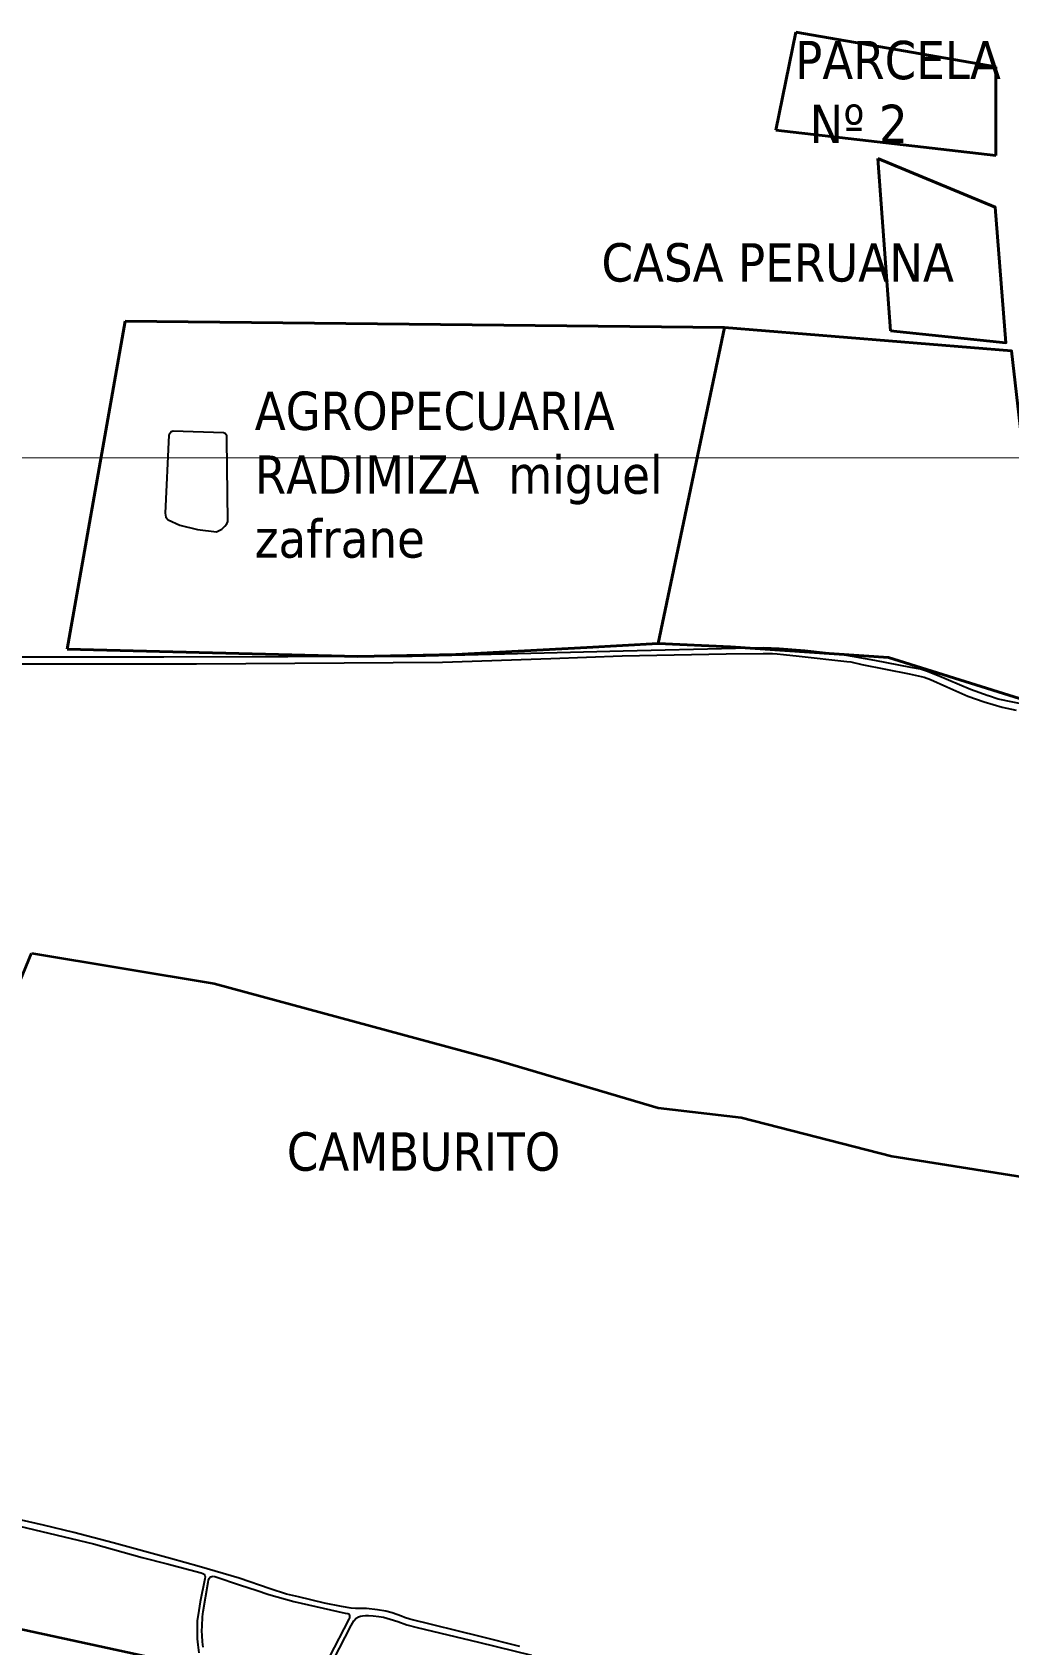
# Model space of a CAD drawing. Header units: metres. Extents: x 2 to 659295185, y -28 to 1124222152.
# Drawn here: x 654471 to 655176, y 1125972 to 1127138 of the extents above; entities that cross this region are included whole.
import ezdxf

# ---------------------------------------------------------------- set-up
doc = ezdxf.new("R2010")
doc.units = ezdxf.units.M
doc.header["$MEASUREMENT"] = 0
doc.linetypes.add('HIDDEN', pattern=[0.375, 0.25, -0.125])
for name, color, linetype in [('CERCA', 7, 'CONTINUOUS'), ('MANZANA', 30, 'CONTINUOUS'), ('Parcelas', 140, 'CONTINUOUS'), ('TEXTOS', 7, 'CONTINUOUS')]:
    doc.layers.add(name, color=color, linetype=linetype)
doc.styles.get("Standard").update_dxf_attribs({"font": 'tahoma.ttf'})

msp = doc.modelspace()

# ---------------------------------------------------------------- linework, layer by layer
at = {"layer": 'CERCA', "lineweight": 0}
msp.add_line((653807.4947, 1126830.69), (662151.2419, 1126827.7709), dxfattribs=at)
at = {"layer": 'MANZANA', "lineweight": -2}
for p, q in [((654978.9696, 1126692.325), (654897.6821, 1126690.4254)), ((654999.2379, 1126692.7449), (654978.9696, 1126692.325)), ((655010.5265, 1126692.355), (654999.2379, 1126692.7449)), ((655029.1538, 1126690.7754), (655010.5265, 1126692.355)), ((654565.7127, 1126685.9863), (654434.1255, 1126685.8564)), ((654444.0122, 1126681.1473), (654589.2958, 1126681.1173)), ((654745.2907, 1126686.5462), (654565.7127, 1126685.9863)), ((654589.2958, 1126681.1173), (654767.1092, 1126682.447)), ((654897.6821, 1126690.4254), (654745.2907, 1126686.5462)), ((654767.1092, 1126682.447), (654845.5519, 1126684.9965)), ((654845.5519, 1126684.9965), (654896.9235, 1126686.9861)), ((654896.9235, 1126686.9861), (654972.2987, 1126688.4258)), ((654972.2987, 1126688.4258), (654999.0318, 1126688.6558)), ((654999.0318, 1126688.6558), (655005.7192, 1126688.5758)), ((655005.7192, 1126688.5758), (655009.1164, 1126688.3658)), ((655009.1164, 1126688.3658), (655013.7176, 1126687.9459)), ((655013.7176, 1126687.9459), (655025.0062, 1126686.7762)), ((655025.0062, 1126686.7762), (655059.5398, 1126682.9469)), ((655056.8929, 1126687.576), (655029.1538, 1126690.7754)), ((655079.5854, 1126683.5868), (655056.8929, 1126687.576)), ((655059.5398, 1126682.9469), (655062.2774, 1126682.517)), ((655062.2774, 1126682.517), (655070.3996, 1126680.7774)), ((655070.3996, 1126680.7774), (655104.5044, 1126673.8488)), ((655105.799, 1126678.5078), (655079.5854, 1126683.5868)), ((655104.5044, 1126673.8488), (655110.9691, 1126672.4391)), ((655112.7007, 1126677.2081), (655105.799, 1126678.5078)), ((655110.9691, 1126672.4391), (655115.2487, 1126671.4693)), ((655117.0958, 1126675.8984), (655112.7007, 1126677.2081)), ((655115.2487, 1126671.4693), (655119.9653, 1126669.9396)), ((655124.9953, 1126672.839), (655117.0958, 1126675.8984)), ((655119.9653, 1126669.9396), (655131.8229, 1126664.5707)), ((655148.8175, 1126662.5411), (655124.9953, 1126672.839)), ((655131.8229, 1126664.5707), (655146.8633, 1126657.892)), ((655146.8633, 1126657.892), (655158.8197, 1126653.6329)), ((655161.6563, 1126657.952), (655148.8175, 1126662.5411)), ((655161.8707, 1126657.952), (655161.6563, 1126657.952)), ((655168.8962, 1126655.6625), (655161.8707, 1126657.952)), ((655158.8197, 1126653.6329), (655171.6585, 1126649.9237)), ((655191.3743, 1126651.0034), (655168.8962, 1126655.6625)), ((655171.6585, 1126649.9237), (655181.7514, 1126647.6441)), ((654478.719, 1126058.0741), (654457.4365, 1126062.9631)), ((654461.411, 1126057.4443), (654514.9348, 1126044.6269)), ((654500.7601, 1126052.8652), (654478.719, 1126058.0741)), ((654529.0599, 1126045.4667), (654500.7601, 1126052.8652)), ((654514.9348, 1126044.6269), (654550.1445, 1126034.7189)), ((654570.5282, 1126034.139), (654529.0599, 1126045.4667)), ((654550.1445, 1126034.7189), (654568.2441, 1126030.2598)), ((654568.2441, 1126030.2598), (654592.7096, 1126023.6211)), ((654591.2583, 1126028.3702), (654570.5282, 1126034.139)), ((654620.2259, 1126019.7619), (654591.2583, 1126028.3702)), ((654595.4637, 1126019.432), (654591.918, 1126002.8254)), ((654592.7096, 1126023.6211), (654594.0206, 1126023.1812)), ((654594.0206, 1126023.1812), (654594.9029, 1126022.6313)), ((654594.1443, 1125995.7568), (654597.7725, 1126017.0025)), ((654594.9029, 1126022.6313), (654595.4554, 1126021.8615)), ((654595.4554, 1126021.8615), (654595.5709, 1126020.7617)), ((654595.5709, 1126020.7617), (654595.4637, 1126019.432)), ((654597.7725, 1126017.0025), (654598.0941, 1126018.4422)), ((654598.0941, 1126018.4422), (654598.4239, 1126019.662)), ((654598.4239, 1126019.662), (654598.8527, 1126020.3318)), ((654598.8527, 1126020.3318), (654599.6196, 1126020.7717)), ((654599.6196, 1126020.7717), (654600.3864, 1126021.1117)), ((654600.3864, 1126021.1117), (654601.2605, 1126021.2216)), ((654601.2605, 1126021.2216), (654602.5798, 1126021.0117)), ((654602.5798, 1126021.0117), (654621.2319, 1126014.7829)), ((654642.498, 1126012.1135), (654620.2259, 1126019.7619)), ((654621.2319, 1126014.7829), (654632.4215, 1126011.0737)), ((654632.4215, 1126011.0737), (654641.6404, 1126008.0143)), ((654641.6404, 1126008.0143), (654659.6328, 1126002.8954)), ((654654.3472, 1126008.2943), (654642.498, 1126012.1135)), ((654663.0136, 1126006.2347), (654654.3472, 1126008.2943)), ((654681.7729, 1126001.7756), (654663.0136, 1126006.2347)), ((654590.9614, 1125996.4067), (654589.8977, 1125989.0982)), ((654591.918, 1126002.8254), (654590.9614, 1125996.4067)), ((654593.7238, 1125991.8876), (654594.1443, 1125995.7568)), ((654659.6328, 1126002.8954), (654696.8133, 1125994.657)), ((654694.1582, 1125999.2861), (654681.7729, 1126001.7756)), ((654701.0682, 1125998.2163), (654694.1582, 1125999.2861)), ((654696.8133, 1125994.657), (654698.6769, 1125994.2171)), ((654698.6769, 1125994.2171), (654699.3366, 1125994.0072)), ((654699.3366, 1125994.0072), (654699.6664, 1125993.4473)), ((654699.6664, 1125993.4473), (654699.889, 1125992.8974)), ((654699.889, 1125992.8974), (654700.0045, 1125992.0176)), ((654704.3583, 1125997.8964), (654701.0682, 1125998.2163)), ((654712.1341, 1125997.8164), (654704.3583, 1125997.8964)), ((654706.3538, 1125991.8176), (654707.7803, 1125992.2675)), ((654707.7803, 1125992.2675), (654709.4212, 1125992.7174)), ((654709.4212, 1125992.7174), (654711.4992, 1125992.8374)), ((654711.4992, 1125992.8374), (654713.6926, 1125992.8474)), ((654720.1408, 1125996.9666), (654712.1341, 1125997.8164)), ((654713.6926, 1125992.8474), (654716.9827, 1125992.6375)), ((654716.9827, 1125992.6375), (654721.0396, 1125992.2175)), ((654726.1685, 1125995.8868), (654720.1408, 1125996.9666)), ((654721.0396, 1125992.2175), (654724.5441, 1125991.5677)), ((654730.6708, 1125994.697), (654726.1685, 1125995.8868)), ((654737.5808, 1125992.2875), (654730.6708, 1125994.697)), ((654739.667, 1125991.3077), (654737.5808, 1125992.2875)), ((654589.8977, 1125989.0982), (654589.8153, 1125982.2496)), ((654589.8153, 1125982.2496), (654589.8482, 1125976.0508)), ((654593.2208, 1125981.7097), (654593.3115, 1125985.029)), ((654593.3445, 1125978.5003), (654593.2208, 1125981.7097)), ((654593.3115, 1125985.029), (654593.7238, 1125991.8876)), ((654699.5674, 1125990.2479), (654685.1207, 1125962.7535)), ((654688.4108, 1125960.7739), (654701.2331, 1125985.7189)), ((654699.8973, 1125991.1278), (654699.5674, 1125990.2479)), ((654700.0045, 1125992.0176), (654699.8973, 1125991.1278)), ((654701.2331, 1125985.7189), (654703.1874, 1125989.0382)), ((654703.1874, 1125989.0382), (654704.7211, 1125990.8178)), ((654704.7211, 1125990.8178), (654706.3538, 1125991.8176)), ((654724.5441, 1125991.5677), (654729.2607, 1125990.2579)), ((654729.2607, 1125990.2579), (654734.9669, 1125988.5183)), ((654734.9669, 1125988.5183), (654741.3327, 1125986.2188)), ((654743.6168, 1125990.108), (654739.667, 1125991.3077)), ((654741.3327, 1125986.2188), (654748.7951, 1125984.1492)), ((654794.2875, 1125977.6105), (654743.6168, 1125990.108)), ((654748.7951, 1125984.1492), (654793.1001, 1125973.5113)), ((654589.8482, 1125976.0508), (654590.1946, 1125971.7417)), ((654590.1946, 1125971.7417), (654591.0934, 1125965.7729)), ((654593.5836, 1125973.7413), (654593.3445, 1125978.5003)), ((654594.1443, 1125969.8721), (654593.5836, 1125973.7413)), ((654793.1001, 1125973.5113), (654831.4927, 1125964.0533)), ((654823.0325, 1125970.542), (654794.2875, 1125977.6105))]:
    msp.add_line(p, q, dxfattribs=at)
msp.add_lwpolyline([(654569.2914, 1126846.5936), (654566.5785, 1126790.0651), (654567.1392, 1126787.1957), (654568.7884, 1126785.4261), (654577.2403, 1126781.3769), (654590.0791, 1126778.2275), (654603.7755, 1126776.7379), (654605.7462, 1126777.5177), (654607.6015, 1126778.5175), (654609.7867, 1126780.6271), (654611.3122, 1126782.2967), (654611.9636, 1126784.0664), (654611.3781, 1126843.6842), (654611.1473, 1126846.1137), (654610.1495, 1126847.7634), (654608.9456, 1126848.3133), (654572.4578, 1126849.483), (654571.0312, 1126849.0331)], close=True, dxfattribs=at)
at = {"layer": 'Parcelas', "lineweight": 40}
for points in [[(655022.7, 1127137.96), (655008.14, 1127067.15)], [(655022.7, 1127137.96), (655167.23, 1127112.8784)], [(655167.23, 1127048.89), (655167.23, 1127112.8784)], [(655008.14, 1127067.15), (655167.23, 1127048.89)], [(655091.03, 1126921.99), (655081.7684, 1127046.6464)], [(655091.03, 1126921.99), (655174.43, 1126913.42), (655166.71, 1127011.4), (655081.7684, 1127046.6464)], [(655166.71, 1127011.4), (655174.43, 1126913.42)], [(654537.86, 1126929.02), (654495.94, 1126691.73)], [(654971.02, 1126924.34), (654537.86, 1126929.02)], [(654975.43, 1126693.56), (654923.06, 1126695.85), (654971.02, 1126924.34), (655178.55, 1126907.43), (655208.1588, 1126648.6152), (655089.47, 1126685.71), (654975.43, 1126693.56)], [(654923.06, 1126695.85), (654971.02, 1126924.34)], [(654776.69, 1126688.02), (654871.55, 1126692.94)], [(654871.55, 1126692.94), (654923.06, 1126695.85)], [(654495.94, 1126691.73), (654705.88, 1126686.46)], [(654705.88, 1126686.46), (654776.69, 1126688.02)]]:
    msp.add_lwpolyline(points, dxfattribs=at)
at = {"layer": 'Parcelas', "lineweight": 35}
for points in [[(654470, 1126472), (654602, 1126450), (654805, 1126395), (654923, 1126360), (654983, 1126353), (655092, 1126325), (655212, 1126306), (655322, 1126299), (655454, 1126254), (655548, 1126239), (655632, 1125729), (654198, 1126040), (654293, 1126040), (654470, 1126472)], [(654470, 1126472), (654602, 1126450), (654805, 1126395), (654923, 1126360), (654983, 1126353), (655092, 1126325), (655212, 1126306), (655322, 1126299), (655454, 1126254), (655548, 1126239), (655632, 1125729), (654198, 1126040), (654293, 1126040)]]:
    msp.add_lwpolyline(points, dxfattribs=at)

# ---------------------------------------------------------------- texts
at = {"layer": 'TEXTOS', "linetype": 'HIDDEN', "lineweight": 40, "attachment_point": 1}
for s, insert, char_height, width in [('PARCELA  Nº 2', (655022.0446, 1127131.7314), 27.699362, 151.312185), ('CASA PERUANA', (654882.0822, 1126985.3847), 27.699362, 372.724773), ('AGROPECUARIA RADIMIZA  miguel zafrane ', (654631.4566, 1126878.0523), 27.699362, 372.724773), ('CAMBURITO', (654654.6467, 1126342.3024), 27.69936, 372.724773)]:
    msp.add_mtext(s, dxfattribs=dict(at, insert=insert, char_height=char_height, width=width))

doc.saveas('drawing.dxf')
